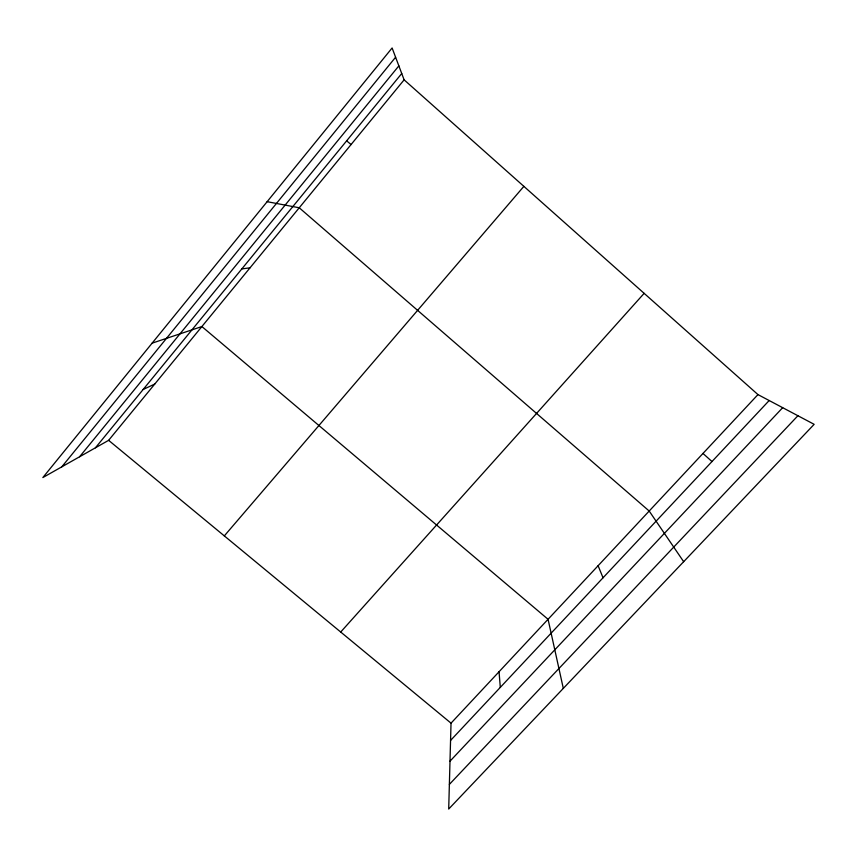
<?xml version="1.0" encoding="UTF-8"?>
<svg xmlns="http://www.w3.org/2000/svg" width="857" height="857" viewBox="0 0 857 857"><rect width="100%" height="100%" fill="white"/><g stroke="black" fill="none" stroke-linecap="round" stroke-linejoin="round"><path stroke-width="1.29" d="M757.963 394.595L451.028 723.158L448.704 809.029L814.15 424.333L757.963 394.595L404.118 79.83L392.11 47.971L42.85 477.563L108.625 440.327L404.118 79.83M61.79 466.84L395.602 57.226M79.594 456.76L398.859 65.871M95.438 447.793L401.74 73.509M224.32 535.893L523.873 186.355M340.711 632.027L644.143 293.34M450.557 740.459L769.179 400.53M450 761.187L782.687 407.675M449.368 784.412L797.91 415.731M143.162 389.485L154.763 384.043M152.128 343.154L201.888 326.549L548.062 619.29L563.306 688.385M241.835 268.916L250.04 267.812M267.138 201.684L299.243 207.78L649.188 511.029L683.661 561.689M108.625 440.327L451.028 723.158M346.646 140.827L351.081 144.544M702.976 453.449L711.985 461.537M598.1 565.716L603.039 577.779M499.042 671.749L500.306 687.378"/></g></svg>
